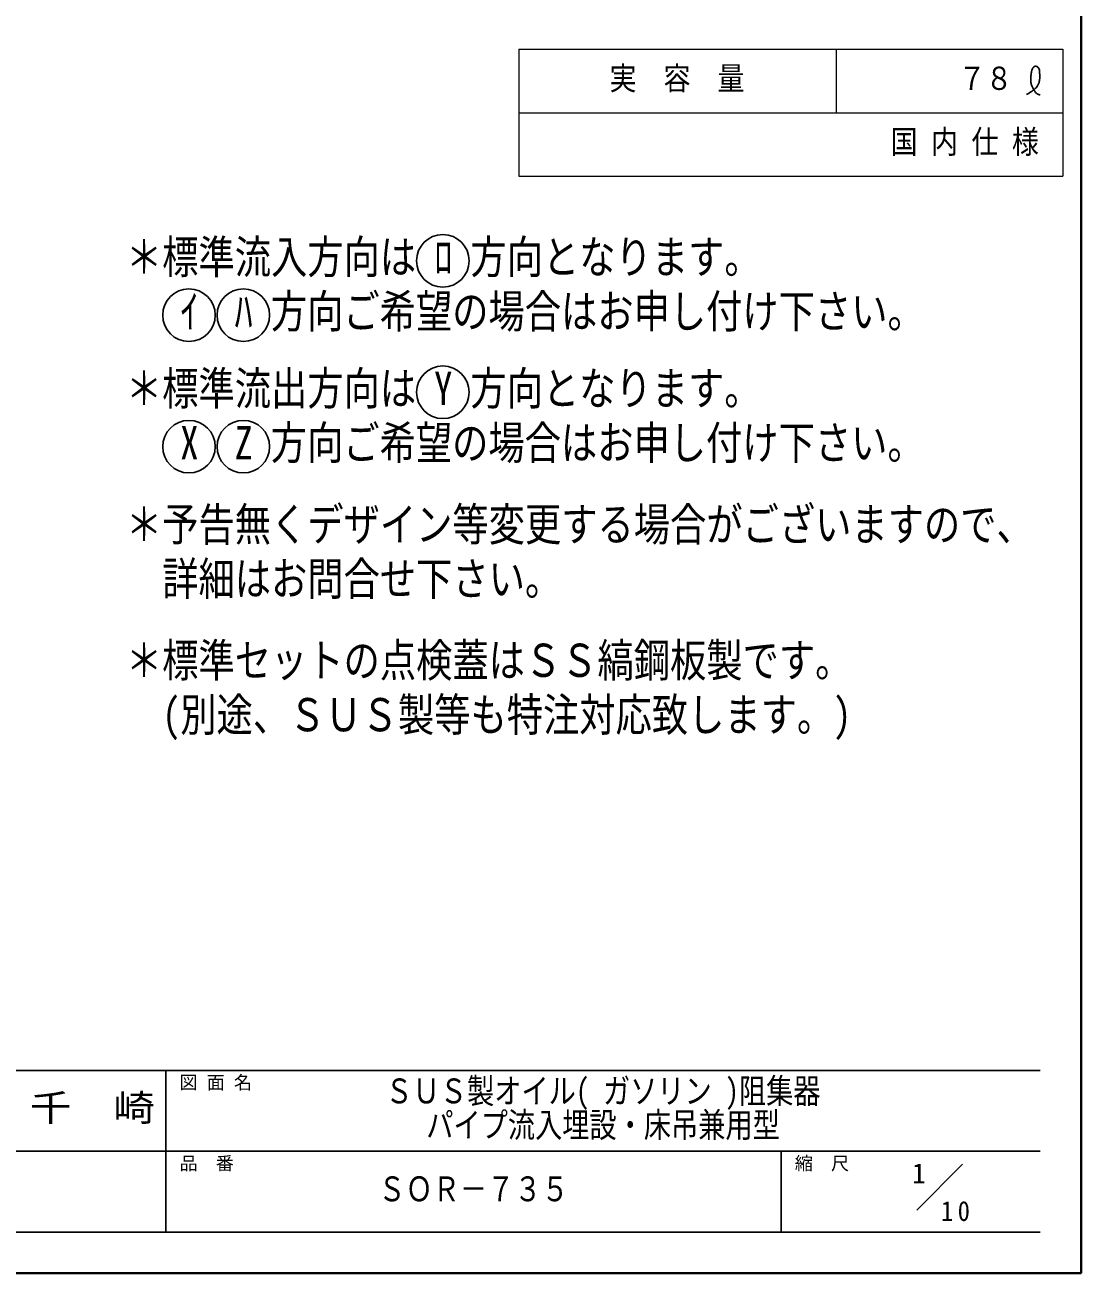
# Model space of a CAD drawing. Units: millimetres at full size, sheet at 1:10; details may follow other scales. Extents: x -2126 to 1924, y -1326 to 1484.
# Drawn here: x 759 to 1924, y -1326 to 51 of the extents above; entities that cross this region are included whole.
import ezdxf
from ezdxf.enums import TextEntityAlignment as Align

# ---------------------------------------------------------------- set-up
doc = ezdxf.new("R2010")
doc.units = ezdxf.units.MM
doc.header["$LTSCALE"] = 10
doc.layers.add('0-0_ﾚｲﾔ1', color=4, linetype='Continuous', lineweight=9)
doc.layers.add('0-6_補助線', color=4, linetype='Continuous', lineweight=9)
doc.styles.add('ＭＳ ゴシック', font='')
doc.styles.get('ＭＳ ゴシック').set_extended_font_data('MS Gothic')

msp = doc.modelspace()

# ---------------------------------------------------------------- linework, layer by layer
at = {"layer": '0-0_ﾚｲﾔ1', "color": 1, "lineweight": 40}
for q in [(1923.78, 1484.05), (-2126.22, -1325.95)]:
    msp.add_line((1923.78, -1325.95), q, dxfattribs=at)
at = {"layer": '0-0_ﾚｲﾔ1', "color": 3, "lineweight": 18}
for p, q in [((1303.78, 24.05), (1903.78, 24.05)), ((1303.78, 24.05), (1303.78, -115.95)), ((1653.78, 24.05), (1653.78, -45.95)), ((1903.78, 24.05), (1903.78, -115.95)), ((1303.78, -45.95), (1903.78, -45.95)), ((1303.78, -115.95), (1903.78, -115.95))]:
    msp.add_line(p, q, dxfattribs=at)
at = {"layer": '0-0_ﾚｲﾔ1', "color": 6, "lineweight": 25}
for p, q in [((1878.78, -1102.38), (-101.22, -1102.38)), ((914.5, -1280.95), (914.5, -1102.38)), ((1878.78, -1191.67), (646.64, -1191.67)), ((1593.07, -1280.95), (1593.07, -1191.67)), ((1878.78, -1280.95), (-101.22, -1280.95))]:
    msp.add_line(p, q, dxfattribs=at)
at = {"layer": '0-0_ﾚｲﾔ1', "color": 7, "lineweight": 18}
msp.add_line((1742.56, -1256.46), (1793.07, -1205.95), dxfattribs=at)
at = {"layer": '0-0_ﾚｲﾔ1', "color": 5, "lineweight": 25}
for points in [[(1863.49, -25.96), (1864.3, -25.49), (1865.71, -24.67), (1867.1, -23.84), (1868.46, -22.97), (1869.81, -22.05), (1871.11, -21.08), (1871.85, -20.48), (1872.39, -20.01), (1873.29, -19.18), (1874.15, -18.29), (1874.95, -17.36), (1875.67, -16.38), (1876.32, -15.35), (1876.64, -14.72), (1876.88, -14.21), (1877.24, -13.31), (1877.53, -12.39), (1877.77, -11.45), (1877.96, -10.49), (1878.09, -9.53), (1878.15, -8.97), (1878.19, -8.39), (1878.24, -7.39), (1878.25, -6.4), (1878.23, -5.4), (1878.2, -4.4), (1878.17, -3.39), (1878.15, -2.8), (1878.13, -2.18), (1878.09, -1.11), (1878.01, -0.05), (1877.84, 1), (1877.56, 2), (1877.12, 2.97), (1876.78, 3.5), (1876.56, 3.79), (1876.14, 4.25), (1875.68, 4.67), (1875.17, 5.01)], [(1875.17, 5.01), (1874.64, 5.26), (1874.09, 5.4), (1873.77, 5.42), (1873.5, 5.4), (1873.04, 5.3), (1872.59, 5.13), (1872.16, 4.89), (1871.75, 4.59), (1871.37, 4.26), (1871.16, 4.05), (1870.88, 3.73), (1870.44, 3.13), (1870.08, 2.51), (1869.79, 1.85), (1869.54, 1.17), (1869.34, 0.48), (1869.24, 0.08), (1869.13, -0.43), (1868.98, -1.31), (1868.85, -2.2), (1868.76, -3.09), (1868.67, -3.99), (1868.6, -4.88), (1868.56, -5.4), (1868.51, -6.03), (1868.42, -7.1), (1868.34, -8.17), (1868.3, -9.24), (1868.3, -10.31), (1868.36, -11.37), (1868.42, -11.98), (1868.5, -12.51), (1868.68, -13.42), (1868.91, -14.33), (1869.19, -15.22), (1869.51, -16.1), (1869.85, -16.97), (1870.07, -17.46), (1870.23, -17.82)], [(1870.23, -17.82), (1870.51, -18.43), (1870.81, -19.04), (1871.12, -19.64), (1871.44, -20.23), (1871.78, -20.82), (1871.98, -21.16), (1872.23, -21.56), (1872.67, -22.24), (1873.14, -22.89), (1873.64, -23.51), (1874.18, -24.09), (1874.77, -24.6), (1875.14, -24.86), (1875.45, -25.06), (1876.01, -25.36), (1876.6, -25.63), (1877.21, -25.86), (1877.83, -26.07), (1878.47, -26.26), (1878.84, -26.37)]]:
    msp.add_lwpolyline(points, dxfattribs=at)
for centre in [(1219.95, -209.29), (939.95, -269.29), (999.95, -269.29), (1219.95, -354.29), (939.95, -414.29), (999.95, -414.29)]:
    msp.add_circle(centre, 29, dxfattribs=at)

# ---------------------------------------------------------------- texts
at = {"layer": '0-0_ﾚｲﾔ1', "color": 7, "style": 'ＭＳ ゴシック'}
for s, height, width, p in [('実\u3000容\u3000量', 25.66, 0.85, (1403.78, -28.45)), ('７８', 25.66, 0.85, (1788.78, -28.45)), ('国 内 仕 様', 25.66, 0.85, (1713.78, -98.45)), ('＊標準流入方向は ﾛ 方向となります。', 36.66, 0.8, (870.45, -234.29)), (' ｲ  ﾊ 方向ご希望の場合はお申し付け下さい。', 36.66, 0.8, (910.45, -294.29)), ('＊標準流出方向は Y 方向となります。', 36.66, 0.8, (870.45, -379.29)), (' X  Z 方向ご希望の場合はお申し付け下さい。', 36.66, 0.8, (910.45, -439.29)), ('＊予告無くデザイン等変更する場合がございますので、', 36.66, 0.8, (870.45, -529.29)), ('詳細はお問合せ下さい。', 36.66, 0.8, (910.45, -589.29)), ('＊標準セットの点検蓋はＳＳ縞鋼板製です。', 36.66, 0.8, (870.45, -679.29)), ('(別途、ＳＵＳ製等も特注対応致します。)', 36.66, 0.8, (910.45, -739.29)), ('千\u3000崎', 29.33, 1.15, (764.5, -1167.03))]:
    msp.add_text(s, height=height, dxfattribs=dict(at, width=width)).set_placement(p, align=Align.BOTTOM_LEFT)
for s, height, p in [('図 面 名', 14.66, (929.5, -1127.38)), ('品\u3000番', 14.66, (929.5, -1216.67)), ('縮\u3000尺', 14.66, (1608.07, -1216.67)), ('1', 21.99, (1737.48, -1233.48))]:
    msp.add_text(s, height=height, dxfattribs=at).set_placement(p, align=Align.BOTTOM_LEFT)
at = {"layer": '0-0_ﾚｲﾔ1', "color": 7, "insert": (1769.45, -1268.86), "char_height": 21.99, "attachment_point": 7, "style": 'ＭＳ ゴシック'}
msp.add_mtext('\\T1.36;\\W0.9;10', dxfattribs=at)
at = {"layer": '0-6_補助線', "color": 7, "style": 'ＭＳ ゴシック', "width": 0.8}
for s, p in [('ＳＵＳ製オイル( ガソリン )阻集器', (1156.64, -1147.03)), ('パイプ流入埋設・床吊兼用型', (1201.64, -1184.53)), ('ＳＯＲ－７３５', (1148.78, -1255.06))]:
    msp.add_text(s, height=27.49, dxfattribs=at).set_placement(p, align=Align.BOTTOM_LEFT)

doc.saveas('drawing.dxf')
